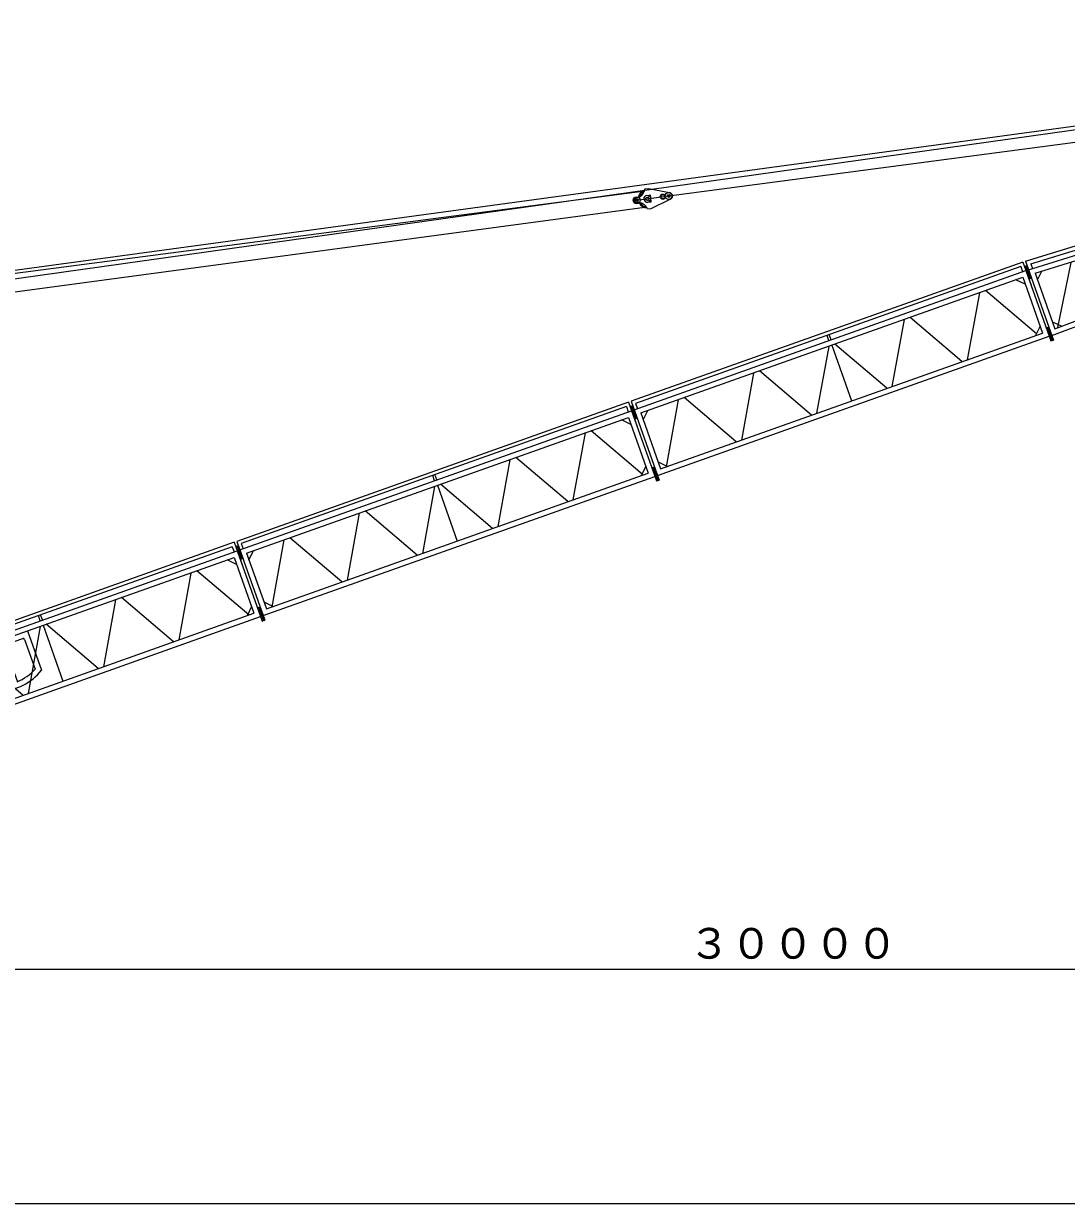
# Model space of a CAD drawing. Units: millimetres on the paper, enlarged 50 times, with parts at other scales. Extents: x -10025 to 10120, y -6983 to 7157.
# Drawn here: x -6287 to -2549, y -67 to 4163 of the extents above; entities that cross this region are included whole.
import ezdxf
from ezdxf.enums import TextEntityAlignment as Align

# ---------------------------------------------------------------- set-up
doc = ezdxf.new("R2010")
doc.units = ezdxf.units.MM
doc.header["$LTSCALE"] = 50
doc.header["$PDMODE"] = 32
doc.header["$PDSIZE"] = 25
doc.linetypes.add('CHAIN2', pattern=[12, 9, -1, 1, -1])
for name, color, linetype, lineweight in [('0-0', 7, 'Continuous', 18), ('0-2', 4, 'Continuous', 9), ('0-4', 7, 'Continuous', 18), ('0-5', 4, 'Continuous', 9)]:
    doc.layers.add(name, color=color, linetype=linetype, lineweight=lineweight)
doc.styles.add('ＭＳ ゴシック', font='')
doc.styles.get('ＭＳ ゴシック').set_extended_font_data('MS Gothic')

# ---------------------------------------------------------------- blocks, each defined once
blk = doc.blocks.new('起伏ﾌﾞﾛｯｸ立面')
at = {"layer": '0-0'}
for p, q in [((3.5, 72), (-141.9, 23.7)), ((28.5, 72), (3.5, 72)), ((3.5, -72), (-141.9, -23.7)), ((21, -25), (-4, -25)), ((28.5, -72), (3.5, -72))]:
    blk.add_line(p, q, dxfattribs=at)
at = {"layer": '0-0', "color": 2, "linetype": 'CHAIN2', "lineweight": 9}
blk.add_line((98.5, 0), (-134, 0), dxfattribs=at)
at = {"layer": '0-0'}
blk.add_lwpolyline([(21, 25), (-4, 25), (-4, -25)], dxfattribs=at)
for points in [[(9.3, 19.4), (9.3, 15.6), (6, 13.7), (2.8, 15.6), (2.8, 19.4), (6, 21.3)], [(9.3, -19.4), (9.3, -15.6), (6, -13.7), (2.8, -15.6), (2.8, -19.4), (6, -21.3)]]:
    blk.add_lwpolyline(points, close=True, dxfattribs=at)
for centre, radius in [((-134, 0), 10), ((-91.5, 0), 18.8), ((-91.5, 0), 14.2), ((21, 0), 12.5), ((98.5, 0), 10)]:
    blk.add_circle(centre, radius, dxfattribs=at)
for centre, radius, start, end in [((-134, 0), 25, 108.36908, 251.63092), ((21, 0), 25, 270, 90), ((100.9, 92.7), 75.3, 195.9874, 268.20602), ((21, 0), 65, 17.56818, 80.96408), ((21, 0), 59, 21.62033, 76.91194), ((98.5, 0), 17.5, 270, 90), ((100.9, -92.7), 75.3, 91.79398, 164.0126), ((21, 0), 65, 279.0359, 342.43184), ((21, 0), 59, 283.08804, 338.37968)]:
    blk.add_arc(centre, radius, start, end, dxfattribs=at)
for p in [(-134, 0), (98.5, 0)]:
    blk.add_point(p, dxfattribs=at)
blk = doc.blocks.new('ﾌﾞｰﾑ上部（ａ）立面')
at = {"layer": '0-0'}
for p, q in [((-1269.3, 271.8), (-1259.8, 271.8)), ((-1269.3, 271.8), (-1269.3, 176.5)), ((-1259.8, 305.2), (-1259.8, 176.5)), ((-1259.8, 305.2), (1721.2, 181.7)), ((-1229.8, 273.9), (-1229.8, 238.9)), ((-1229.8, 273.9), (1691.2, 153)), ((-1269.3, 240.5), (-1269.3, 176.5)), ((-1269.3, 240.5), (-1269.3, 176.5)), ((-1269.3, 240.5), (-1269.3, 176.5)), ((-1259.8, 240.1), (1721.2, 116.7)), ((-1259.8, 199.4), (-1259.8, 176.5)), ((-1259.8, 176.5), (-1259.8, -195.4)), ((-1222.3, 201.1), (-1222.3, -221.6)), ((-1222.3, 150), (-1173.3, 199)), ((-956.6, 187.2), (-1201, -219.3)), ((-668.9, -207.9), (-911.4, 182.4)), ((1721.2, 181.7), (1721.2, -208.9)), ((-386.4, 158.8), (-625.2, -204)), ((-97.4, -191.5), (-334.8, 154.4)), ((-74.5, 140.1), (-74.5, -179.6)), ((187.1, 128.7), (-46.3, -189.9)), ((212, 121.2), (212, -179.6)), ((243.1, 122), (470.1, -174.7)), ((526.9, -171.4), (755.3, 101.6)), ((819.4, 95.8), (1041, -160.8)), ((1105.6, -158.4), (1346, 94.7)), ((1369.4, 93.7), (1636.1, -173)), ((1691.2, 153), (1691.2, 117.9)), ((1730.7, 116.3), (1721.2, 116.3)), ((1730.7, 116.3), (1730.7, 41.3)), ((1730.7, 116.3), (1730.7, 41.3)), ((1730.7, 116.3), (1730.7, 41.3)), ((1683.7, 35.4), (1640.2, 78.9)), ((1730.7, 41.3), (1721.2, 41.3)), ((-1222.3, -168.9), (-1169.2, -222)), ((1639.7, -170.7), (1683.7, -126.7)), ((1730.7, -133.9), (1721.2, -133.9)), ((1730.7, -133.9), (1730.7, -208.9)), ((1730.7, -133.9), (1730.7, -208.9)), ((-1269.3, -195.4), (-1259.8, -195.4)), ((-1269.3, -195.4), (-1269.3, -259.5)), ((-1269.3, -195.4), (-1269.3, -259.5)), ((-1269.3, -195.4), (-1269.3, -259.5)), ((-1269.3, -195.4), (-1269.3, -259.5)), ((-1269.3, -195.4), (-1269.3, -294.5)), ((-1259.8, -195.4), (-1259.8, -294.5)), ((-1259.8, -259.8), (1721.2, -209.1)), ((-1222.3, -221.6), (1683.7, -172.2)), ((1730.7, -208.9), (1721.2, -208.9)), ((-1269.3, -294.5), (-1259.8, -294.5))]:
    blk.add_line(p, q, dxfattribs=at)
for points in [[(-1269.3, 271.8), (-1269.3, 176.5), (-1259.8, 176.5)], [(-1222.3, 201.1), (1683.7, 80.7), (1683.7, -172.2)]]:
    blk.add_lwpolyline(points, dxfattribs=at)
blk = doc.blocks.new('ﾌﾞｰﾑ中間部（ａ）立面')
at = {"layer": '0-0'}
for p, q in [((1516.2, 274.2), (-1464.8, 274.2)), ((-1464.8, 274.2), (-1464.8, -325.8)), ((1516.2, 274.2), (1516.2, 97.2)), ((-1474.3, 240.5), (-1464.8, 240.5)), ((-1474.3, 240.5), (-1474.3, 145.2)), ((-1474.3, 209.2), (-1474.3, 145.2)), ((-1474.3, 209.2), (-1474.3, 145.2)), ((-1464.8, 240.5), (-1464.8, 145.2)), ((-1464.8, 209.2), (1516.2, 209.2)), ((-1439.8, 249.2), (-1439.8, 209.2)), ((1491.2, 249.2), (-1439.8, 249.2)), ((-1427.3, 171.7), (-1427.3, -253.3)), ((-1427.3, 171.7), (1478.7, 171.7)), ((-1427.3, 118.7), (-1374.3, 171.7)), ((-1143.7, 170.4), (-1386, -252.8)), ((-852.9, -251.9), (-1097.3, 171.4)), ((-570.7, 170.4), (-813, -252.8)), ((-279.9, -251.9), (-524.3, 171.4)), ((2.3, 170.4), (-240, -252.8)), ((17.2, 209.2), (17.2, 249.2)), ((25.7, 171.7), (25.7, -253.2)), ((34.2, 209.2), (34.2, 249.2)), ((293.1, -251.9), (48.7, 171.4)), ((575.3, 170.4), (333, -252.8)), ((866.1, -251.9), (621.7, 171.4)), ((1148.3, 170.4), (906, -252.8)), ((1434.7, -244.2), (1194.7, 171.4)), ((1478.7, 118.7), (1425.6, 171.7)), ((1478.7, 171.7), (1478.7, -253.3)), ((1491.2, 249.2), (1491.2, 209.2)), ((1525.7, 240.5), (1516.2, 240.5)), ((1516.2, 240.5), (1516.2, 145.2)), ((1516.2, 209.2), (1516.2, -325.8)), ((1525.7, 240.5), (1525.7, 145.2)), ((1525.7, 209.2), (1525.7, 145.2)), ((1525.7, 209.2), (1525.7, 145.2)), ((-1464.8, 168.1), (-1464.8, 145.2)), ((-1474.3, -226.7), (-1464.8, -226.7)), ((-1474.3, -226.7), (-1474.3, -290.8)), ((-1474.3, -226.7), (-1474.3, -290.8)), ((-1474.3, -226.7), (-1474.3, -290.8)), ((-1474.3, -226.7), (-1474.3, -325.8)), ((-1464.8, -226.7), (-1464.8, -322)), ((-1427.3, -200.2), (-1374.3, -253.3)), ((-1427.3, -253.3), (1478.7, -253.3)), ((1478.7, -200.2), (1425.6, -253.3)), ((1525.7, -226.7), (1516.2, -226.7)), ((1525.7, -226.7), (1525.7, -290.8)), ((1525.7, -226.7), (1525.7, -290.8)), ((1525.7, -226.7), (1525.7, -290.8)), ((1525.7, -226.7), (1525.7, -325.8)), ((-1474.3, -325.8), (-1464.8, -325.8)), ((-1464.8, -290.8), (1516.2, -290.8)), ((1516.2, -325.8), (1525.7, -325.8))]:
    blk.add_line(p, q, dxfattribs=at)
for points in [[(-1474.3, 240.5), (-1474.3, 145.2), (-1464.8, 145.2)], [(1525.7, 240.5), (1525.7, 145.2), (1516.2, 145.2)]]:
    blk.add_lwpolyline(points, dxfattribs=at)
blk = doc.blocks.new('ﾌﾞｰﾑ中間部（ｂ）立面')
at = {"layer": '0-0'}
for p, q in [((1636.8, 268.2), (-1344.2, 268.2)), ((-1344.2, 268.2), (-1344.2, -296.8)), ((1636.8, 268.2), (1636.8, 91.2)), ((-1353.7, 234.4), (-1353.7, 139.2)), ((-1353.7, 234.4), (-1344.2, 234.4)), ((-1344.2, 234.4), (-1344.2, 139.2)), ((-1344.2, 203.2), (1636.8, 203.2)), ((-1344.2, 203.2), (-1344.2, -296.8)), ((-1319.2, 243.2), (-1319.2, 203.2)), ((1611.8, 243.2), (-1319.2, 243.2)), ((137.8, 203.2), (137.8, 243.2)), ((154.8, 203.2), (154.8, 243.2)), ((1611.8, 243.2), (1611.8, 203.2)), ((1646.3, 234.4), (1636.8, 234.4)), ((1636.8, 234.4), (1636.8, 139.2)), ((1636.8, 203.2), (1636.8, -331.8)), ((1646.3, 234.4), (1646.3, 139.2)), ((1646.3, 203.2), (1646.3, 139.2)), ((1646.3, 203.2), (1646.3, 139.2)), ((-1306.7, 165.7), (-1306.7, -259.3)), ((-1306.7, 165.7), (1599.3, 165.7)), ((-1306.7, 112.7), (-1253.6, 165.7)), ((-1023, 164.3), (-1261.3, -251.7)), ((-732.2, -257.9), (-976.6, 165.4)), ((-450, 164.3), (-692.4, -258.8)), ((-453.7, 165.7), (-453.7, -88.1)), ((-453.7, 165.7), (26.3, 165.7)), ((-413.7, 115.7), (-413.7, -70.1)), ((-403.7, 125.7), (-213.7, 125.7)), ((-159.2, -257.9), (-403.6, 165.4)), ((-198.8, 145.7), (-314.7, -177.1)), ((-184.7, 140.6), (-300.5, -181.8)), ((-203.7, 87.8), (-203.7, -154.1)), ((-163.7, 115.7), (-163.7, -154.1)), ((-153.7, 125.7), (-23.7, 125.7)), ((123, 164.3), (-119.4, -258.8)), ((-13.7, 115.7), (-13.7, -111)), ((26.3, 165.7), (26.3, -134)), ((146.3, 165.7), (146.3, -259.2)), ((413.8, -257.9), (169.4, 165.4)), ((696, 164.3), (453.6, -258.8)), ((986.8, -257.9), (742.4, 165.4)), ((1269, 164.3), (1026.6, -258.8)), ((1559.8, -257.9), (1315.4, 165.4)), ((1599.3, 112.7), (1546.3, 165.7)), ((1599.3, 165.7), (1599.3, -259.3)), ((-1353.7, -232.8), (-1344.2, -232.8)), ((-1353.7, -232.8), (-1353.7, -300.6)), ((-1353.7, -232.8), (-1353.7, -296.8)), ((-1306.7, -206.3), (-1253.6, -259.3)), ((1599.3, -206.3), (1546.3, -259.3)), ((1646.3, -232.8), (1636.8, -232.8)), ((1646.3, -232.8), (1646.3, -296.8)), ((1646.3, -232.8), (1646.3, -296.8)), ((1646.3, -232.8), (1646.3, -296.8)), ((1646.3, -232.8), (1646.3, -331.8)), ((-1353.7, -296.8), (-1344.2, -296.8)), ((-1353.7, -296.8), (-1344.2, -296.8)), ((-1344.2, -296.8), (1636.8, -296.8)), ((-1306.7, -259.3), (1599.3, -259.3)), ((1636.8, -331.8), (1646.3, -331.8))]:
    blk.add_line(p, q, dxfattribs=at)
for points in [[(-1353.7, 234.4), (-1353.7, 139.2), (-1344.2, 139.2)], [(1646.3, 234.4), (1646.3, 139.2), (1636.8, 139.2)], [(-1269.2, -296.8), (-1269.2, -305.7), (-1343.6, -343.2)]]:
    blk.add_lwpolyline(points, dxfattribs=at)
for centre, radius in [((-190.9, 145.7), 7.97), ((-1353.7, -323.1), 22.5), ((-1353.7, -323.1), 8), ((-1353.7, -323.1), 8)]:
    blk.add_circle(centre, radius, dxfattribs=at)
for centre, radius, start, end in [((-403.7, 115.7), 10, 90.00024, 179.99936), ((-213.7, 115.7), 10, 47.66612, 89.99595), ((-153.7, 115.7), 10, 90.00024, 180.00024), ((-23.7, 115.7), 10, 0.00024, 89.99774), ((-183.7, 202.9), 357, 229.88875, 251.06278), ((-183.7, 202.9), 397, 227.1472, 250.98077), ((-183.7, 202.9), 397, 253.14683, 301.93451), ((-183.7, 202.9), 357, 253.47187, 266.78729), ((-183.7, 202.9), 357, 273.21031, 298.4357), ((-183.7, 202.9), 402, 250.97166, 253.11075)]:
    blk.add_arc(centre, radius, start, end, dxfattribs=at)
blk.add_point((-1353.7, -323.1), dxfattribs=at)
blk = doc.blocks.new('30mﾌﾞｰﾑ立面')
at = {"layer": '0-0'}
for name, p in [('ﾌﾞｰﾑ中間部（ｂ）立面', (-6055.1, 14.8)), ('ﾌﾞｰﾑ中間部（ａ）立面', (-2934.4, 8.8)), ('ﾌﾞｰﾑ中間部（ａ）立面', (65.6, 8.8)), ('ﾌﾞｰﾑ上部（ａ）立面', (2860.5, -22.6))]:
    blk.add_blockref(name, p, dxfattribs=at)
blk = doc.blocks.new('34.1mﾌﾞｰﾑ立面')
at = {"layer": '0-0'}
blk.add_blockref('30mﾌﾞｰﾑ立面', (4017, 24.9), dxfattribs=at)
blk = doc.blocks.new('34.1mﾌﾞｰﾑ立面1')
at = {"layer": '0-2', "xscale": 0.5, "yscale": 0.5}
blk.add_blockref('34.1mﾌﾞｰﾑ立面', (-2572.82, -0.32), dxfattribs=at)

msp = doc.modelspace()

# ---------------------------------------------------------------- linework, layer by layer
at = {"layer": '0-0'}
for p, q in [((167.75, 4160.54), (-8174.42, 3025.35)), ((-8107.46, 2996.96), (186.15, 4163.04)), ((-3974.17, 3545.12), (176.4, 4096.18)), ((-8188.02, 3023.5), (-4068.35, 3562.41)), ((-4060.57, 3503.87), (-8136.29, 2954.79))]:
    msp.add_line(p, q, dxfattribs=at)
at = {"layer": '0-2'}
msp.add_line((-7278.71, 772.55), (221.29, 772.55), dxfattribs=at)
at = {"layer": '0-4'}
msp.add_line((-6707.3, -66.83), (221.29, -66.83), dxfattribs=at)

# ---------------------------------------------------------------- block references
at = {"layer": '0-0', "xscale": 0.5, "yscale": 0.5, "rotation": 187.5627}
msp.add_blockref('起伏ﾌﾞﾛｯｸ立面', (-4040.58, 3536.31), dxfattribs=at)
at = {"layer": '0-5', "rotation": 19.56253}
msp.add_blockref('34.1mﾌﾞｰﾑ立面1', (-2866.97, 3087.47), dxfattribs=at)

# ---------------------------------------------------------------- texts
at = {"layer": '0-2', "color": 7, "style": 'ＭＳ ゴシック'}
msp.add_text('３００００', height=110, dxfattribs=at).set_placement((-3903.71, 777.55), align=Align.BOTTOM_LEFT)

doc.saveas('drawing.dxf')
